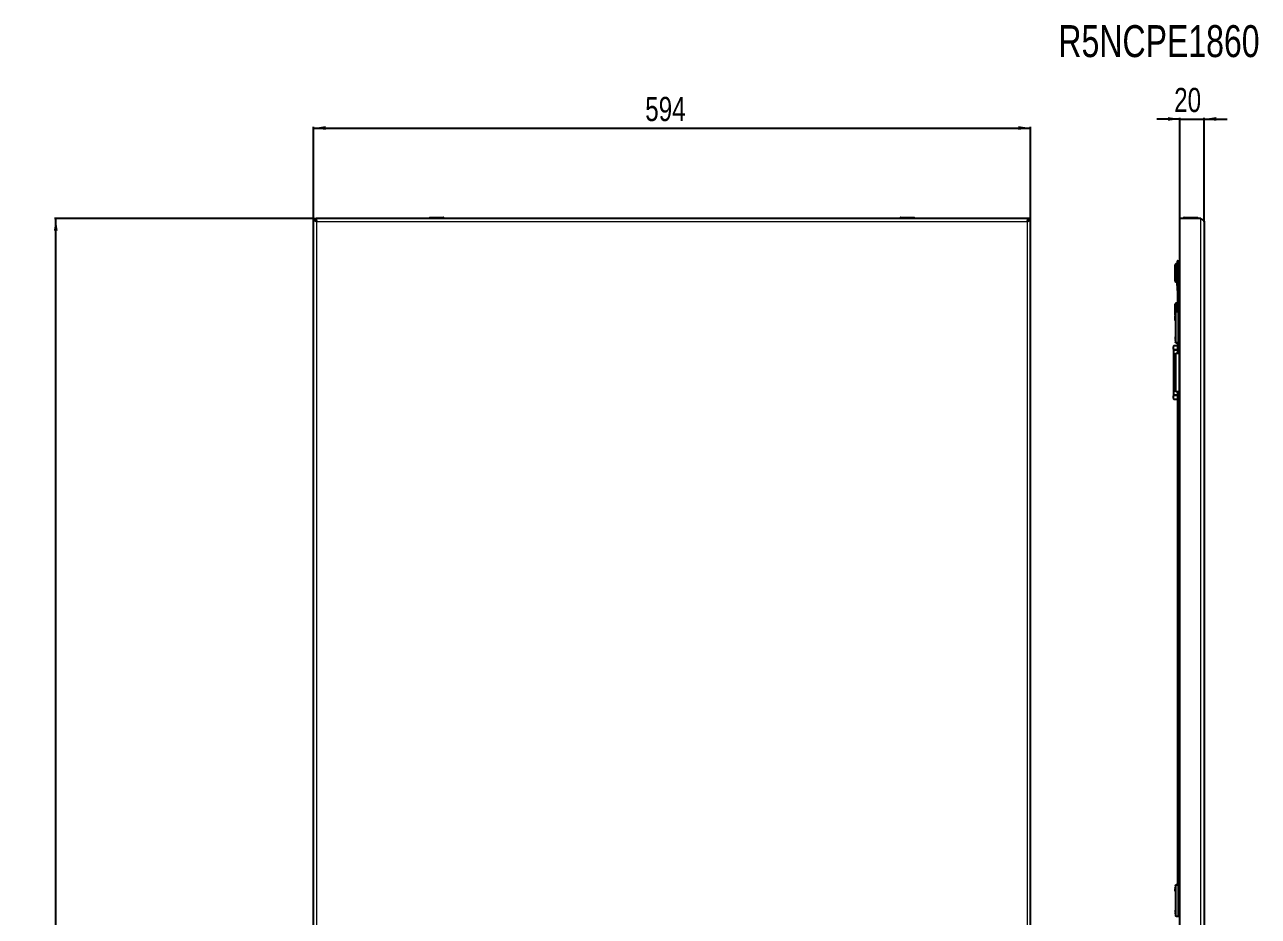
# Model space of a CAD drawing. Header units: millimetres. Extents: x -460 to 1472, y -1011 to 1043.
# Drawn here: x -460 to 562, y 305 to 1043 of the extents above; entities that cross this region are included whole.
import ezdxf

# ---------------------------------------------------------------- set-up
doc = ezdxf.new("R2010")
doc.units = ezdxf.units.MM
doc.layers.add('FORMAT', color=7, linetype='Continuous')
doc.styles.add('SLDTEXTSTYLE0', font='TXT', dxfattribs={"width": 0.75})
doc.dimstyles.new('SLDDIMSTYLE0', dxfattribs={"dimtxt": 20, "dimasz": 10, "dimexe": 0, "dimexo": 0.0625, "dimgap": 5, "dimtad": 2, "dimdec": 1, "dimrnd": 1e-09, "dimzin": 12, "dimdsep": 46, "dimtxsty": 'SLDTEXTSTYLE0', "dimsah": 1, "dimcen": 0.09, "dimadec": 0, "dimazin": 3, "dimtfac": 1, "dimtofl": 0, "dimtmove": 0, "dimatfit": 3, "dimfxl": 0, "dimfrac": 2, "dimtolj": 1, "dimtzin": 12, "dimarcsym": 0})
doc.dimstyles.new('SLDDIMSTYLE1', dxfattribs={"dimtxt": 20, "dimasz": 10, "dimexe": 0, "dimexo": 0.0625, "dimgap": 5, "dimtad": 2, "dimdec": 1, "dimrnd": 1e-09, "dimzin": 12, "dimdsep": 46, "dimtxsty": 'SLDTEXTSTYLE0', "dimsah": 1, "dimcen": 0.09, "dimadec": 0, "dimazin": 3, "dimtfac": 1, "dimtmove": 0, "dimatfit": 0, "dimfxl": 0, "dimfrac": 2, "dimtolj": 1, "dimtzin": 12, "dimarcsym": 0})

# ---------------------------------------------------------------- blocks, each defined once
blk = doc.blocks.new('_D')
at = {"layer": 'FORMAT'}
for p, q in [((-220.5, 882.5), (-220.5, 958.5)), ((-220.5, 957.5), (373.5, 957.5)), ((373.5, 882.5), (373.5, 958.5))]:
    blk.add_line(p, q, dxfattribs=at)
for points in [[(-220.5, 957.5), (-210.5, 956), (-210.5, 959.1)], [(373.5, 957.5), (363.5, 959.1), (363.5, 956)]]:
    blk.add_solid(points, dxfattribs=at)
at = {"layer": 'FORMAT', "insert": (54.3, 983.3), "char_height": 20, "attachment_point": 1, "style": 'SLDTEXTSTYLE0'}
blk.add_mtext('594', dxfattribs=at)
blk = doc.blocks.new('_D_1')
at = {"layer": 'FORMAT'}
for p, q in [((-220.5, 882.5), (-435, 882.5)), ((-434, -872.5), (-434, 882.5)), ((-220.5, -872.5), (-435, -872.5))]:
    blk.add_line(p, q, dxfattribs=at)
for points in [[(-434, 882.5), (-435.6, 872.5), (-432.5, 872.5)], [(-434, -872.5), (-432.5, -862.5), (-435.6, -862.5)]]:
    blk.add_solid(points, dxfattribs=at)
at = {"layer": 'FORMAT', "insert": (-459.8, 51), "char_height": 20, "attachment_point": 1, "rotation": 90, "style": 'SLDTEXTSTYLE0'}
blk.add_mtext('1755', dxfattribs=at)
blk = doc.blocks.new('_D_3')
at = {"layer": 'FORMAT'}
for p, q in [((497.3, 965), (478, 965)), ((497.3, 882.5), (497.3, 966)), ((497.3, 965), (517.3, 965)), ((517.3, 879.9), (517.3, 966)), ((517.3, 965), (536.5, 965))]:
    blk.add_line(p, q, dxfattribs=at)
for points in [[(497.3, 965), (487.3, 966.6), (487.3, 963.5)], [(517.3, 965), (527.3, 963.5), (527.3, 966.6)]]:
    blk.add_solid(points, dxfattribs=at)
at = {"layer": 'FORMAT', "insert": (492.5, 990.8), "char_height": 20, "attachment_point": 1, "style": 'SLDTEXTSTYLE0'}
blk.add_mtext('20', dxfattribs=at)

msp = doc.modelspace()

# ---------------------------------------------------------------- linework, layer by layer
at = {"color": 7, "linetype": 'Continuous', "lineweight": 25}
for p, q in [((-220.53, -872.47), (-220.53, 882.53)), ((-220.53, 882.53), (-218.53, 882.53)), ((371.17, 882.53), (-218.23, 882.53)), ((-218.23, 880.8), (-218.23, 882.53)), ((-124.28, 883.28), (-124.28, 882.53)), ((-124.03, 883.53), (-113.03, 883.53)), ((-112.78, 882.53), (-112.78, 883.28)), ((265.72, 883.28), (265.72, 882.53)), ((265.97, 883.53), (268.46, 883.53)), ((268.46, 883.53), (276.97, 883.53)), ((277.22, 882.53), (277.22, 883.28)), ((371.17, 882.53), (371.17, 880.8)), ((373.47, 882.53), (371.47, 882.53)), ((373.47, -872.47), (373.47, 882.53)), ((497.27, -872.47), (497.27, 882.53)), ((514.67, 882.53), (497.27, 882.53)), ((500.52, 883.28), (500.52, 882.53)), ((500.77, 883.53), (501.67, 883.53)), ((501.67, 883.53), (511.77, 883.53)), ((512.02, 882.53), (512.02, 883.28)), ((517.27, 879.93), (517.27, 82.53)), ((493.77, 845.03), (493.27, 844.53)), ((493.27, 837.53), (493.27, 844.53)), ((495.27, 845.03), (493.77, 845.03)), ((493.77, 845.03), (493.77, 837.53)), ((495.07, 842.88), (495.27, 842.88)), ((495.07, 840.89), (495.07, 842.88)), ((495.07, 840.89), (495.27, 840.89)), ((495.07, 838.92), (495.07, 840.89)), ((495.07, 838.92), (495.27, 838.92)), ((495.27, 822.83), (495.27, 847.23)), ((495.57, 847.53), (497.27, 847.53)), ((493.27, 830.53), (493.27, 837.53)), ((493.27, 830.53), (493.77, 830.03)), ((493.77, 837.53), (493.77, 830.03)), ((493.77, 830.03), (495.07, 830.03)), ((495.05, 836.47), (495.07, 836.47)), ((495.27, 833.24), (495.05, 833.24)), ((495.07, 837.88), (495.27, 837.88)), ((495.07, 836.83), (495.07, 837.88)), ((495.07, 836.83), (495.27, 836.83)), ((495.07, 835.44), (495.07, 836.83)), ((495.07, 835.44), (495.27, 835.44)), ((495.07, 834.95), (495.07, 835.44)), ((495.07, 834.16), (495.07, 834.95)), ((495.07, 834.95), (495.27, 834.95)), ((495.07, 834.16), (495.27, 834.16)), ((495.07, 833.38), (495.07, 834.16)), ((495.07, 829.93), (495.27, 829.93)), ((495.07, 829.59), (495.07, 829.93)), ((495.07, 829.59), (495.27, 829.59)), ((495.07, 828.92), (495.07, 829.57)), ((495.07, 828.92), (495.27, 828.92)), ((495.07, 827.89), (495.27, 827.89)), ((495.07, 827.78), (495.07, 827.89)), ((495.07, 827.78), (495.27, 827.78)), ((495.07, 827.53), (495.07, 827.78)), ((495.07, 827.53), (495.27, 827.53)), ((495.07, 827.18), (495.07, 827.53)), ((495.07, 827.18), (495.27, 827.18)), ((495.27, 822.53), (495.27, 805.53)), ((495.27, 822.53), (495.57, 822.53)), ((496.22, 822.53), (495.57, 822.53)), ((496.22, 822.53), (497.27, 822.53)), ((493.77, 812.53), (493.27, 812.03)), ((493.27, 802.8), (493.27, 812.03)), ((495.27, 812.53), (493.77, 812.53)), ((493.77, 812.53), (493.77, 805.35)), ((493.27, 801.13), (493.27, 801.82)), ((493.27, 798.03), (493.27, 800.32)), ((493.27, 798.03), (493.77, 797.53)), ((493.67, 805.03), (493.67, 780.03)), ((497.16, 805.53), (495.67, 805.53)), ((495.27, 777.03), (492.22, 777.03)), ((495.27, 779.53), (495.27, 771.03)), ((495.67, 779.53), (497.27, 779.53)), ((491.72, 776.53), (491.72, 774.53)), ((492.22, 774.03), (495.27, 774.03)), ((492.22, 774.03), (492.22, 773.73)), ((492.22, 736.33), (492.22, 773.73)), ((492.22, 773.73), (495.22, 773.73)), ((493.77, 739.03), (493.77, 771.03)), ((493.77, 771.03), (496.77, 771.03)), ((494.72, 774.03), (494.72, 773.73)), ((495.22, 773.73), (495.27, 773.73)), ((497.27, 771.03), (496.77, 771.03)), ((495.22, 736.33), (492.22, 736.33)), ((492.22, 736.33), (492.22, 736.03)), ((495.27, 736.03), (492.22, 736.03)), ((496.77, 739.03), (493.77, 739.03)), ((494.72, 736.33), (494.72, 736.03)), ((495.27, 736.33), (495.22, 736.33)), ((495.27, 739.03), (495.27, 330.53)), ((496.77, 739.03), (497.27, 739.03)), ((491.72, 735.53), (491.72, 733.53)), ((492.22, 733.03), (495.27, 733.03)), ((493.67, 330.03), (493.67, 305.03)), ((497.27, 330.53), (495.67, 330.53)), ((495.67, 304.53), (497.27, 304.53))]:
    msp.add_line(p, q, dxfattribs=at)
at = {"color": 8, "linetype": 'Continuous', "lineweight": 18}
for p, q in [((-217.93, 879.93), (-217.93, 82.5)), ((370.87, 879.93), (-217.93, 879.93)), ((-112.78, 883.28), (-124.28, 883.28)), ((268.32, 883.28), (265.72, 883.28)), ((277.22, 883.28), (268.32, 883.28)), ((370.87, -869.87), (370.87, 879.93)), ((501.46, 883.28), (500.52, 883.28)), ((512.02, 883.28), (501.46, 883.28)), ((514.67, -872.47), (514.67, 882.53)), ((495.27, 847.23), (495.57, 847.23)), ((495.57, 847.53), (495.57, 847.23)), ((495.57, 847.23), (495.57, 822.83)), ((497.27, 847.23), (495.57, 847.23)), ((495.07, 831.66), (495.27, 831.66)), ((495.57, 822.83), (495.27, 822.83)), ((495.57, 822.83), (495.57, 822.53)), ((495.57, 822.83), (497.27, 822.83)), ((495.67, 805.03), (497.27, 805.03)), ((495.67, 780.03), (495.67, 805.03)), ((497.27, 780.03), (495.67, 780.03)), ((495.22, 773.73), (495.22, 774.03)), ((495.22, 771.03), (495.22, 773.73)), ((496.77, 739.03), (496.77, 771.03)), ((495.22, 736.33), (495.22, 739.03)), ((495.22, 736.03), (495.22, 736.33)), ((495.67, 305.03), (495.67, 330.03)), ((495.67, 330.03), (497.27, 330.03)), ((497.27, 305.03), (495.67, 305.03))]:
    msp.add_line(p, q, dxfattribs=at)
at = {"color": 7, "linetype": 'Continuous', "lineweight": 25}
for centre, radius, start, end in [((-124.03, 883.28), 0.25, 90, 180), ((-113.03, 883.28), 0.25, 0, 90), ((265.97, 883.28), 0.25, 90, 180), ((276.97, 883.28), 0.25, 0, 90), ((500.77, 883.28), 0.25, 90, 180), ((511.77, 883.28), 0.25, 0, 90), ((495.57, 847.23), 0.3, 90, 180), ((495.57, 822.83), 0.3, 180, 270), ((492.22, 776.53), 0.5, 90, 180), ((492.22, 774.53), 0.5, 180, 270), ((492.22, 735.53), 0.5, 90, 180), ((492.22, 733.53), 0.5, 180, 270)]:
    msp.add_arc(centre, radius, start, end, dxfattribs=at)
for points, knots in [([(-220.53, 882.53), (-220.53, 882.42), (-220.52, 882.31), (-220.45, 882.1), (-220.4, 881.99), (-220.27, 881.77), (-220.19, 881.66), (-220, 881.45), (-219.89, 881.34), (-219.65, 881.12), (-219.52, 881.01), (-219.24, 880.8), (-219.08, 880.69), (-218.61, 880.36), (-218.28, 880.15), (-217.93, 879.93)], [0, 0, 0, 0, 0.125, 0.125, 0.25, 0.25, 0.375, 0.375, 0.5, 0.5, 0.625, 0.625, 0.75, 0.75, 1, 1, 1, 1]), ([(-218.53, 882.53), (-218.53, 882.1), (-218.47, 881.66), (-218.25, 880.8), (-218.09, 880.36), (-217.93, 879.93)], [0, 0, 0, 0, 0.5, 0.5, 1, 1, 1, 1]), ([(-217.93, 879.93), (-217.96, 880.27), (-217.98, 880.61), (-218.03, 881.24), (-218.06, 881.53), (-218.11, 882.01), (-218.13, 882.2), (-218.18, 882.46), (-218.21, 882.53), (-218.23, 882.53)], [0, 0, 0, 0, 0.25, 0.25, 0.5, 0.5, 0.75, 0.75, 1, 1, 1, 1]), ([(370.87, 879.93), (371.04, 880.04), (371.21, 880.15), (371.54, 880.36), (371.71, 880.47), (372.02, 880.69), (372.17, 880.8), (372.45, 881.01), (372.59, 881.12), (372.83, 881.34), (372.93, 881.45), (373.12, 881.66), (373.2, 881.77), (373.4, 882.1), (373.47, 882.31), (373.47, 882.53)], [0, 0, 0, 0, 0.125, 0.125, 0.25, 0.25, 0.375, 0.375, 0.5, 0.5, 0.625, 0.625, 0.75, 0.75, 1, 1, 1, 1]), ([(371.17, 882.53), (371.14, 882.53), (371.12, 882.46), (371.07, 882.2), (371.04, 882.01), (370.99, 881.53), (370.97, 881.24), (370.92, 880.61), (370.89, 880.27), (370.87, 879.93)], [0, 0, 0, 0, 0.25, 0.25, 0.5, 0.5, 0.75, 0.75, 1, 1, 1, 1]), ([(370.87, 879.93), (371.02, 880.36), (371.18, 880.79), (371.4, 881.66), (371.47, 882.1), (371.47, 882.53)], [0, 0, 0, 0, 0.5, 0.5, 1, 1, 1, 1]), ([(514.67, 882.53), (514.84, 882.42), (515.01, 882.31), (515.35, 882.1), (515.51, 881.99), (515.83, 881.77), (515.98, 881.66), (516.26, 881.45), (516.39, 881.34), (516.63, 881.12), (516.74, 881.01), (516.93, 880.8), (517.01, 880.69), (517.21, 880.36), (517.27, 880.15), (517.27, 879.93)], [0, 0, 0, 0, 0.125, 0.125, 0.25, 0.25, 0.375, 0.375, 0.5, 0.5, 0.625, 0.625, 0.75, 0.75, 1, 1, 1, 1]), ([(495.07, 838.05), (495.07, 838.09), (495.07, 838.38), (495.07, 838.67), (495.07, 838.92)], [0, 0, 0, 0, 0.1394984, 1, 1, 1, 1]), ([(495.07, 831.66), (495.07, 831.98), (495.07, 832.59), (495.07, 833.16), (495.07, 833.19), (495.07, 833.2)], [0, 0, 0, 0, 0.4156784, 0.7762775, 1, 1, 1, 1]), ([(495.07, 829.93), (495.07, 830.26), (495.07, 830.9), (495.07, 831.42), (495.07, 831.66)], [0, 0, 0, 0, 0.5367999, 1, 1, 1, 1]), ([(495.07, 827.89), (495.07, 828.03), (495.07, 828.3), (495.07, 828.73), (495.07, 828.92)], [0, 0, 0, 0, 0.5476433, 1, 1, 1, 1]), ([(493.37, 803.03), (493.37, 803.09), (493.37, 803.17), (493.37, 803.26), (493.37, 803.35), (493.37, 803.48), (493.37, 803.51), (493.37, 803.53)], [0, 0, 0, 0, 0.1246927, 0.1871822, 0.2497734, 0.5000394, 1, 1, 1, 1]), ([(493.37, 802.82), (493.37, 802.83), (493.37, 802.83), (493.37, 802.84), (493.37, 802.85), (493.37, 802.87), (493.37, 802.91), (493.37, 802.96), (493.37, 803), (493.37, 803.02), (493.37, 803.03)], [0, 0, 0, 0, 0.1288253, 0.1801694, 0.2433966, 0.3698599, 0.4998642, 0.7496495, 0.8434763, 1, 1, 1, 1]), ([(493.37, 801.31), (493.37, 801.39), (493.37, 801.55), (493.37, 801.77), (493.37, 801.94), (493.37, 802.11), (493.37, 802.22), (493.37, 802.23), (493.37, 802.24)], [0, 0, 0, 0, 0.12504855, 0.2498861, 0.37085579, 0.49981991, 0.74960864, 1, 1, 1, 1]), ([(493.37, 800.47), (493.37, 800.48), (493.37, 800.49), (493.37, 800.58), (493.37, 800.67), (493.37, 800.8), (493.37, 801.01), (493.37, 801.19), (493.37, 801.31)], [0, 0, 0, 0, 0.25007, 0.3791813, 0.5004993, 0.6241696, 0.7508424, 1, 1, 1, 1]), ([(493.37, 784.59), (493.37, 784.58), (493.37, 784.57), (493.37, 784.48), (493.37, 784.39), (493.37, 784.26), (493.37, 784.05), (493.37, 783.87), (493.37, 783.74)], [0, 0, 0, 0, 0.2500695, 0.3795588, 0.5004992, 0.6245563, 0.7508428, 1, 1, 1, 1]), ([(493.37, 783.74), (493.37, 783.71), (493.37, 783.63), (493.37, 783.47), (493.37, 783.29), (493.37, 783.11), (493.37, 782.95), (493.37, 782.84), (493.37, 782.83), (493.37, 782.82)], [0, 0, 0, 0, 0.06263661, 0.12527825, 0.25007232, 0.37484052, 0.49999408, 0.74969583, 1, 1, 1, 1]), ([(493.37, 782.24), (493.37, 782.23), (493.37, 782.23), (493.37, 782.22), (493.37, 782.21), (493.37, 782.19), (493.37, 782.12), (493.37, 782.07), (493.37, 782.03)], [0, 0, 0, 0, 0.1310705, 0.1824367, 0.2437962, 0.3713877, 0.5004416, 1, 1, 1, 1]), ([(493.37, 782.03), (493.37, 782), (493.37, 781.95), (493.37, 781.86), (493.37, 781.8), (493.37, 781.71), (493.37, 781.58), (493.37, 781.55), (493.37, 781.53)], [0, 0, 0, 0, 0.0626863, 0.1251726, 0.1876279, 0.2501847, 0.5003136, 1, 1, 1, 1]), ([(493.37, 328.03), (493.37, 328.09), (493.37, 328.17), (493.37, 328.26), (493.37, 328.35), (493.37, 328.48), (493.37, 328.51), (493.37, 328.53)], [0, 0, 0, 0, 0.12469266, 0.18718223, 0.24977336, 0.50003944, 1, 1, 1, 1]), ([(493.37, 327.82), (493.37, 327.83), (493.37, 327.83), (493.37, 327.84), (493.37, 327.85), (493.37, 327.87), (493.37, 327.91), (493.37, 327.96), (493.37, 328), (493.37, 328.02), (493.37, 328.03)], [0, 0, 0, 0, 0.1288253, 0.1801694, 0.2433966, 0.3698599, 0.4998642, 0.7496495, 0.8434763, 1, 1, 1, 1]), ([(493.37, 326.31), (493.37, 326.39), (493.37, 326.55), (493.37, 326.77), (493.37, 326.94), (493.37, 327.11), (493.37, 327.22), (493.37, 327.23), (493.37, 327.24)], [0, 0, 0, 0, 0.1250486, 0.2498861, 0.3708558, 0.4998199, 0.7496086, 1, 1, 1, 1]), ([(493.37, 325.47), (493.37, 325.48), (493.37, 325.49), (493.37, 325.58), (493.37, 325.67), (493.37, 325.8), (493.37, 326.01), (493.37, 326.19), (493.37, 326.31)], [0, 0, 0, 0, 0.25007, 0.3791813, 0.5004993, 0.6241696, 0.7508424, 1, 1, 1, 1]), ([(493.37, 309.59), (493.37, 309.58), (493.37, 309.57), (493.37, 309.48), (493.37, 309.39), (493.37, 309.26), (493.37, 309.05), (493.37, 308.87), (493.37, 308.74)], [0, 0, 0, 0, 0.2500695, 0.3795588, 0.5004992, 0.6245563, 0.7508428, 1, 1, 1, 1]), ([(493.37, 308.74), (493.37, 308.71), (493.37, 308.63), (493.37, 308.47), (493.37, 308.29), (493.37, 308.11), (493.37, 307.95), (493.37, 307.84), (493.37, 307.83), (493.37, 307.82)], [0, 0, 0, 0, 0.0626366, 0.1252782, 0.2500723, 0.3748405, 0.4999941, 0.7496958, 1, 1, 1, 1]), ([(493.37, 307.24), (493.37, 307.23), (493.37, 307.23), (493.37, 307.22), (493.37, 307.21), (493.37, 307.19), (493.37, 307.12), (493.37, 307.07), (493.37, 307.03)], [0, 0, 0, 0, 0.1310705, 0.1824367, 0.2437962, 0.3713877, 0.5004416, 1, 1, 1, 1]), ([(493.37, 307.03), (493.37, 307), (493.37, 306.95), (493.37, 306.86), (493.37, 306.8), (493.37, 306.71), (493.37, 306.58), (493.37, 306.55), (493.37, 306.53)], [0, 0, 0, 0, 0.0626863, 0.1251726, 0.1876279, 0.2501847, 0.5003136, 1, 1, 1, 1])]:
    msp.add_open_spline(points, degree=3, knots=knots, dxfattribs=at)
for points in [[(493.67, 805.03), (493.68, 805.1), (493.69, 805.23), (493.81, 805.39), (493.98, 805.51), (494.11, 805.52), (494.17, 805.53)], [(495.67, 805.53), (495.48, 805.53), (495.08, 805.53), (494.59, 805.53), (494.24, 805.53), (494.19, 805.53), (494.17, 805.53)], [(494.17, 779.53), (494.11, 779.54), (493.98, 779.55), (493.81, 779.67), (493.69, 779.83), (493.68, 779.96), (493.67, 780.03)], [(494.17, 779.53), (494.19, 779.53), (494.24, 779.53), (494.59, 779.53), (495.08, 779.53), (495.48, 779.53), (495.67, 779.53)], [(493.67, 330.03), (493.68, 330.1), (493.69, 330.23), (493.81, 330.39), (493.98, 330.51), (494.11, 330.52), (494.17, 330.53)], [(495.67, 330.53), (495.48, 330.53), (495.08, 330.53), (494.59, 330.53), (494.24, 330.53), (494.19, 330.53), (494.17, 330.53)], [(494.17, 304.53), (494.11, 304.54), (493.98, 304.55), (493.81, 304.67), (493.69, 304.83), (493.68, 304.96), (493.67, 305.03)], [(494.17, 304.53), (494.19, 304.53), (494.24, 304.53), (494.59, 304.53), (495.08, 304.53), (495.48, 304.53), (495.67, 304.53)]]:
    msp.add_open_spline(points, degree=3, dxfattribs=at)
at = {"color": 8, "linetype": 'Continuous', "lineweight": 18}
for points in [[(495.67, 805.03), (495.41, 805.03), (494.89, 805.03), (494.23, 805.03), (493.76, 805.03), (493.7, 805.03), (493.67, 805.03)], [(495.67, 805.53), (495.67, 805.52), (495.67, 805.51), (495.67, 805.39), (495.67, 805.23), (495.67, 805.1), (495.67, 805.03)], [(493.67, 780.03), (493.7, 780.03), (493.76, 780.03), (494.23, 780.03), (494.89, 780.03), (495.41, 780.03), (495.67, 780.03)], [(495.67, 780.03), (495.67, 779.96), (495.67, 779.83), (495.67, 779.67), (495.67, 779.55), (495.67, 779.54), (495.67, 779.53)], [(495.67, 330.03), (495.41, 330.03), (494.89, 330.03), (494.23, 330.03), (493.76, 330.03), (493.7, 330.03), (493.67, 330.03)], [(495.67, 330.53), (495.67, 330.52), (495.67, 330.51), (495.67, 330.39), (495.67, 330.23), (495.67, 330.1), (495.67, 330.03)], [(493.67, 305.03), (493.7, 305.03), (493.76, 305.03), (494.23, 305.03), (494.89, 305.03), (495.41, 305.03), (495.67, 305.03)], [(495.67, 305.03), (495.67, 304.96), (495.67, 304.83), (495.67, 304.67), (495.67, 304.55), (495.67, 304.54), (495.67, 304.53)]]:
    msp.add_open_spline(points, degree=3, dxfattribs=at)

# ---------------------------------------------------------------- texts
at = {"layer": 'FORMAT', "insert": (396.57, 1042.76), "char_height": 26.458, "attachment_point": 1, "style": 'SLDTEXTSTYLE0'}
msp.add_mtext('R5NCPE1860', dxfattribs=at)

# ---------------------------------------------------------------- dimensions: what is measured, and where the dimension line sits
at = {"layer": 'FORMAT'}
for base, p1, p2, dimstyle, picture, middle in [((373.47, 957.53), (-220.53, 882.53), (373.47, 882.53), 'SLDDIMSTYLE0', '_D', (76.47, 957.53)), ((517.27, 965.03), (497.27, 882.53), (517.27, 879.93), 'SLDDIMSTYLE1', '_D_3', (507.27, 965.03))]:
    dim = msp.add_linear_dim(base=base, p1=p1, p2=p2, dimstyle=dimstyle, dxfattribs=at)
    dim.commit()
    dim.dimension.update_dxf_attribs({"geometry": picture, "text_midpoint": middle, "dimtype": 160})
dim = msp.add_linear_dim(base=(-434.02, 882.53), p1=(-220.53, -872.47), p2=(-220.53, 882.53), angle=90, dimstyle='SLDDIMSTYLE0', dxfattribs=at)
dim.commit()
dim.dimension.update_dxf_attribs({"geometry": '_D_1', "text_midpoint": (-434.02, 80.6), "dimtype": 160})

doc.saveas('drawing.dxf')
